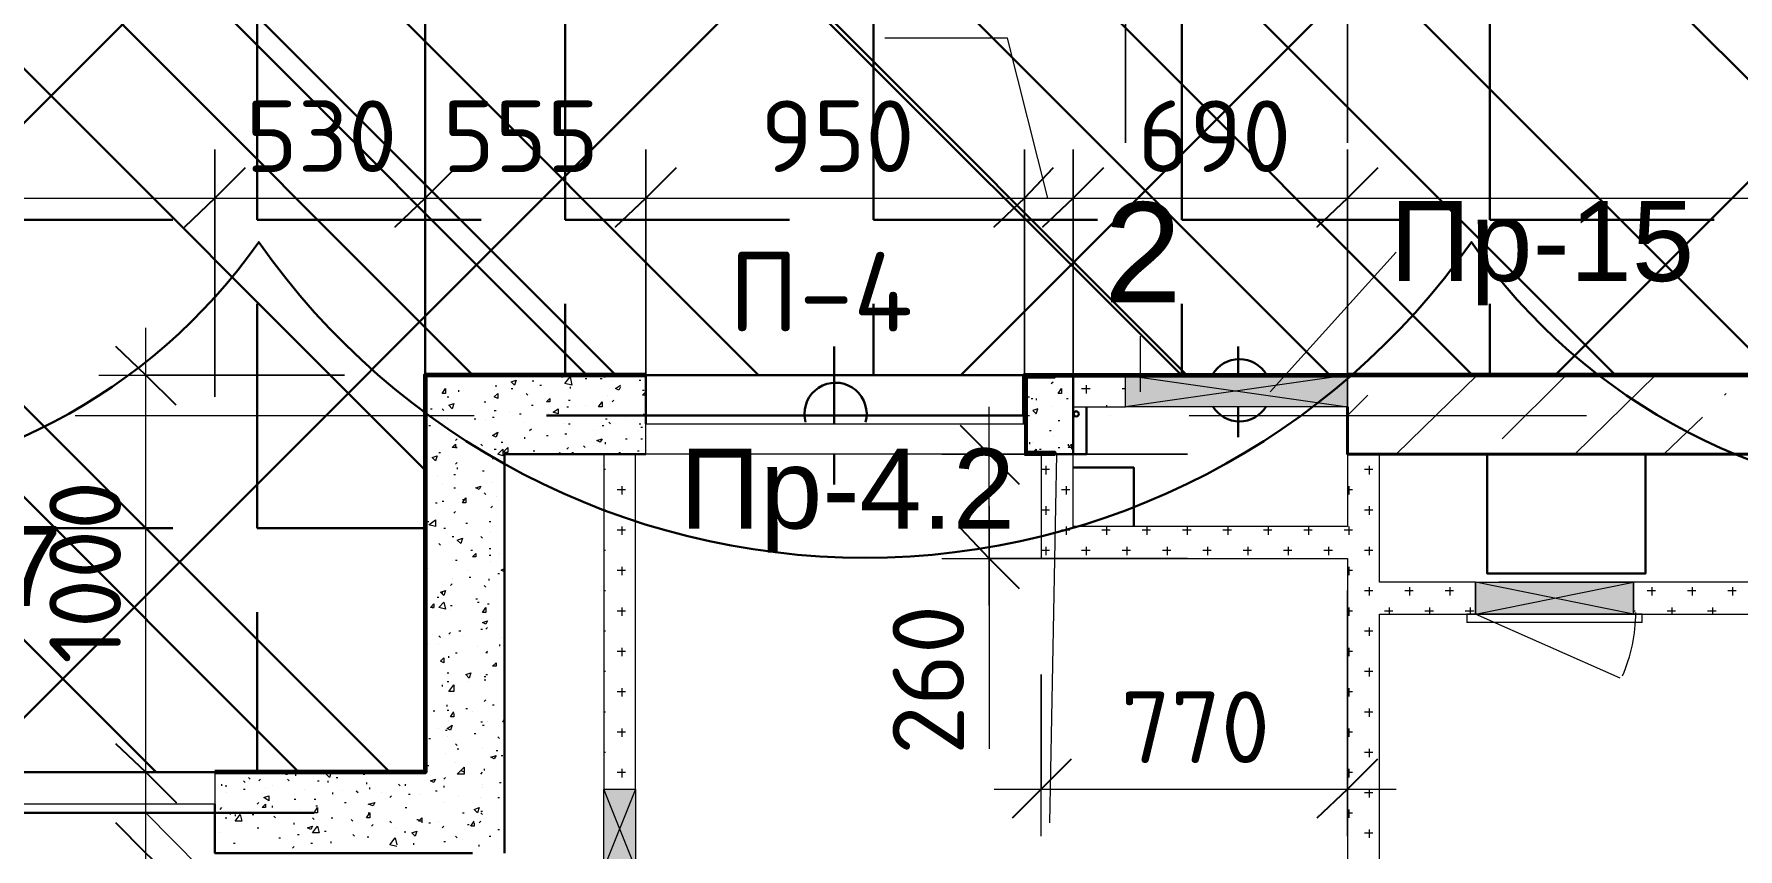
# Model space of a CAD drawing. Header units: millimetres. Extents: x -84737 to 172119, y -43083 to 59399.
# Drawn here: x 25801 to 30087, y 43388 to 45437 of the extents above; entities that cross this region are included whole.
import ezdxf

# ---------------------------------------------------------------- set-up
doc = ezdxf.new("R2010")
doc.units = ezdxf.units.MM
for name, color, linetype, lineweight in [('17) Краска СТ-3.1 стена', 6, 'Continuous', 60), ('19) Краска ПТ-5 потолок', 161, 'Continuous', 30), ('20) Шпакл. баз. фин Стена', 40, 'Continuous', 60), ('22) Шпакл. баз. фин. Потолок', 102, 'Continuous', 30), ('3) Плинутс ПЛ-1', 6, 'Continuous', 30), ('5) Затарка материала', 160, 'Continuous', 30), ('6) Уборка мусора', 20, 'Continuous', 30), ('9) Плитка КР-2 600х600', 110, 'Continuous', 30)]:
    doc.layers.add(name, color=color, linetype=linetype, lineweight=lineweight)
for name, color, linetype in [('PDF _Двери', 7, 'Continuous'), ('PDF _Марки', 7, 'Continuous'), ('PDF _Обобщенные модели', 7, 'Continuous'), ('PDF _Окна', 7, 'Continuous'), ('PDF _Оси', 7, 'Continuous'), ('PDF _Перекрытия', 7, 'Continuous'), ('PDF _Размеры-100', 7, 'Continuous'), ('PDF _Стены', 7, 'Continuous'), ('PDF _Текст', 7, 'Continuous'), ('PDF _Элементы узлов', 7, 'Continuous')]:
    doc.layers.add(name, color=color, linetype=linetype)
doc.styles.add('PDF GOSTCommon', font='arial.ttf')
doc.styles.add('PDF ISOCPEUR', font='isocpeur.ttf')

msp = doc.modelspace()

# ---------------------------------------------------------------- hatches: boundary and pattern name
at = {"layer": '19) Краска ПТ-5 потолок'}
h = msp.add_hatch(dxfattribs=at)
h.set_pattern_fill('ANSI34', color=256, scale=80, angle=90)
h.paths.add_polyline_path([(22027.2, 47077.3), (10407.1, 47077.3), (10407.1, 45159.6), (12786.1, 45159.6), (12786.1, 44579.7), (22027.2, 44579.7)])
h.paths.add_polyline_path([(26785.3, 47077.3), (24503.6, 47077.3), (22027.2, 47077.3), (22027.2, 43580.7), (26785.3, 43580.7)])
h.paths.add_polyline_path([(34714, 47077.3), (26785.3, 47077.3), (26785.3, 44579.7), (34714, 44579.7)])
h.paths.add_polyline_path([(30256.5, 49778.1), (24503.6, 49778.1), (24503.6, 47077.3), (30256.5, 47077.3)])
h.paths.add_polyline_path([(44556.2, 47077.3), (39984.4, 47077.3), (34904.5, 47077.3), (34904.5, 44579.7), (44556.2, 44579.7)])
h.paths.add_polyline_path([(44556.2, 49096.5), (41457.5, 49096.5), (41457.5, 49778.1), (39984.4, 49778.1), (39984.4, 47077.3), (44556.2, 47077.3)])
at = {"layer": '22) Шпакл. баз. фин. Потолок'}
h = msp.add_hatch(dxfattribs=at)
h.set_pattern_fill('ANSI37', color=256, scale=333)
h.paths.add_polyline_path([(22027.2, 47077.3), (10407.1, 47077.3), (10407.1, 45159.6), (12786.1, 45159.6), (12786.1, 44579.7), (22027.2, 44579.7)])
h.paths.add_polyline_path([(26785.3, 47077.3), (24503.6, 47077.3), (22027.2, 47077.3), (22027.2, 43580.7), (26785.3, 43580.7)])
h.paths.add_polyline_path([(34714, 47077.3), (26785.3, 47077.3), (26785.3, 44579.7), (34714, 44579.7)])
h.paths.add_polyline_path([(30256.5, 49778.1), (24503.6, 49778.1), (24503.6, 47077.3), (30256.5, 47077.3)])
h.paths.add_polyline_path([(44556.2, 47077.3), (39984.4, 47077.3), (34904.5, 47077.3), (34904.5, 44579.7), (44556.2, 44579.7)])
h.paths.add_polyline_path([(44556.2, 49096.5), (41457.5, 49096.5), (41457.5, 49778.1), (39984.4, 49778.1), (39984.4, 47077.3), (44556.2, 47077.3)])
at = {"layer": '9) Плитка КР-2 600х600'}
h = msp.add_hatch(dxfattribs=at)
h.set_pattern_fill('ANGLE', color=256, scale=111)
h.set_pattern_definition([(0, (0, 0), (0, 775.335), [563.88, -211.455]), (90, (0, 0), (-775.335, 5e-14), [563.88, -211.455])])
h.paths.add_polyline_path([(22027.2, 47077.3), (10407.1, 47077.3), (10407.1, 45159.6), (12786.1, 45159.6), (12786.1, 44579.7), (22027.2, 44579.7)])
h.paths.add_polyline_path([(26785.3, 47077.3), (24503.6, 47077.3), (22027.2, 47077.3), (22027.2, 43580.7), (26785.3, 43580.7)])
h.paths.add_polyline_path([(34714, 47077.3), (26785.3, 47077.3), (26785.3, 44579.7), (34714, 44579.7)])
h.paths.add_polyline_path([(30256.5, 49778.1), (24503.6, 49778.1), (24503.6, 47077.3), (30256.5, 47077.3)])
h.paths.add_polyline_path([(44556.2, 47077.3), (39984.4, 47077.3), (34904.5, 47077.3), (34904.5, 44579.7), (44556.2, 44579.7)])
h.paths.add_polyline_path([(44556.2, 49096.5), (41457.5, 49096.5), (41457.5, 49778.1), (39984.4, 49778.1), (39984.4, 47077.3), (44556.2, 47077.3)])

# ---------------------------------------------------------------- linework, layer by layer
at = {"layer": '17) Краска СТ-3.1 стена'}
for points in [[(34705.6, 44778.7), (34709.8, 44579.7), (29105.1, 44579.7)], [(27339.8, 44579.7), (26785.3, 44579.7), (26785.3, 43580.7), (26256.1, 43580.7)], [(28292.3, 44478.1), (28292.3, 44579.7), (29105.1, 44579.7)]]:
    msp.add_lwpolyline(points, dxfattribs=at)
at = {"layer": '20) Шпакл. баз. фин Стена'}
for points in [[(34705.6, 44778.7), (34709.8, 44579.7), (29105.1, 44579.7)], [(27339.8, 44579.7), (26785.3, 44579.7), (26785.3, 43580.7), (26256.1, 43580.7)], [(28292.3, 44478.1), (28292.3, 44579.7), (29105.1, 44579.7)]]:
    msp.add_lwpolyline(points, dxfattribs=at)
at = {"layer": '3) Плинутс ПЛ-1'}
for points in [[(34705.6, 44778.7), (34709.8, 44579.7), (29105.1, 44579.7)], [(27339.8, 44579.7), (26785.3, 44579.7), (26785.3, 43580.7), (26256.1, 43580.7)], [(28292.3, 44478.1), (28292.3, 44579.7), (29105.1, 44579.7)]]:
    msp.add_lwpolyline(points, dxfattribs=at)
at = {"layer": '5) Затарка материала'}
msp.add_lwpolyline([(14005.6, 44914.1, -0.520567), (15891.5, 45947, -0.520567), (18277.8, 45947, -0.520567), (21632.8, 45947, -0.520567), (23780.9, 45947, -0.520567), (25898.1, 45947, -0.520567), (28535.8, 45947, -0.520567), (30735.2, 45947, -0.520567), (33386.2, 45947, -0.520567), (35941.4, 45947, -0.520567), (38114.4, 45947, -0.520567), (40309.8, 45947, -0.520567), (41526.6, 44914.1, -0.520567), (38424.9, 44914.1, -0.520567), (34946.2, 44914.1, -0.520567), (31919.6, 44914.1, -0.520567), (29416.6, 44914.1, -0.520567), (26366.2, 44914.1, -0.520567), (24002.3, 44914.1, -0.520567), (20522.4, 44914.1, -0.520567), (17139.8, 44914.1, -0.520567)], format="xyb", close=True, dxfattribs=at)
at = {"layer": '6) Уборка мусора'}
msp.add_lwpolyline([(14005.6, 44914.1, -0.520567), (15891.5, 45947, -0.520567), (18277.8, 45947, -0.520567), (21632.8, 45947, -0.520567), (23780.9, 45947, -0.520567), (25898.1, 45947, -0.520567), (28535.8, 45947, -0.520567), (30735.2, 45947, -0.520567), (33386.2, 45947, -0.520567), (35941.4, 45947, -0.520567), (38114.4, 45947, -0.520567), (40309.8, 45947, -0.520567), (41526.6, 44914.1, -0.520567), (38424.9, 44914.1, -0.520567), (34946.2, 44914.1, -0.520567), (31919.6, 44914.1, -0.520567), (29416.6, 44914.1, -0.520567), (26366.2, 44914.1, -0.520567), (24002.3, 44914.1, -0.520567), (20522.4, 44914.1, -0.520567), (17139.8, 44914.1, -0.520567)], format="xyb", close=True, dxfattribs=at)
at = {"layer": '9) Плитка КР-2 600х600'}
for points in [[(22027.2, 47077.3), (26785.3, 47077.3), (26785.3, 43580.7), (22027.2, 43580.7)], [(26785.3, 47077.3), (34714, 47077.3), (34714, 44579.7), (26785.3, 44579.7)]]:
    msp.add_lwpolyline(points, close=True, dxfattribs=at)
at = {"layer": 'PDF _Двери', "lineweight": 18}
for points in [[(27339.8, 44456.9), (28292.3, 44456.9), (28292.3, 44380.7), (27339.8, 44380.7)], [(26256.1, 43500.2), (24804.1, 43500.2), (24804.1, 43580.7), (26256.1, 43580.7)]]:
    msp.add_lwpolyline(points, close=True, dxfattribs=at)
at = {"layer": 'PDF _Марки', "lineweight": 9}
for points in [[(28910.3, 44537.4), (29227.8, 44888.7)], [(28584.4, 44537.4), (28584.4, 44677.1)], [(28372.7, 44380.7), (28355.8, 43453.7)]]:
    msp.add_lwpolyline(points, dxfattribs=at)
at = {"layer": 'PDF _Обобщенные модели', "lineweight": 30}
for points in [[(27813.9, 44456.9), (27813.9, 44651.7)], [(28829.9, 44579.7), (28829.9, 44651.7)], [(28415.1, 44380.7), (28448.9, 44380.7), (28448.9, 44499.3)], [(28829.9, 44423.1), (28829.9, 44499.3)], [(28292.3, 44478.1), (27090.1, 44478.1)], [(27813.9, 44304.5), (27813.9, 44380.7)], [(26505.9, 43479.1), (24554.4, 43479.1)]]:
    msp.add_lwpolyline(points, dxfattribs=at)
at = {"layer": 'PDF _Обобщенные модели', "lineweight": 50}
msp.add_lwpolyline([(28292.3, 44380.7), (28368.5, 44380.7), (28368.5, 44385), (28296.5, 44385), (28296.5, 44575.5), (28368.5, 44575.5), (28368.5, 44579.7), (28292.3, 44579.7), (28292.3, 44456.9)], dxfattribs=at)
at = {"layer": 'PDF _Обобщенные модели', "lineweight": 30}
msp.add_lwpolyline([(27892.6, 44460.9, 1.146938), (27738.9, 44482, 0.06844), (27741.8, 44460.9)], format="xyb", dxfattribs=at)
msp.add_lwpolyline([(28428.9, 44482, 1.000002), (28416.2, 44482, 1.000002)], format="xyb", close=True, dxfattribs=at)
for start, end in [(30.1245, 149.8755), (211.0803, 328.9197)]:
    msp.add_arc((28833.2, 44541.3), 78.3, start, end, dxfattribs=at)
at = {"layer": 'PDF _Окна', "color": 8, "true_color": 0x808080, "transparency": 33554559}
for points in [[(28546.3, 44499.3), (29105.1, 44499.3), (28546.3, 44579.7)], [(29105.1, 44499.3), (28546.3, 44579.7), (29105.1, 44579.7)], [(29426.8, 43978.6), (29824.7, 43978.6), (29426.8, 44059)], [(29824.7, 43978.6), (29426.8, 44059), (29824.7, 44059)], [(27234, 43538.3), (27234, 43339.4), (27314.4, 43538.3)], [(27234, 43339.4), (27314.4, 43538.3), (27314.4, 43339.4)]]:
    msp.add_solid(points, dxfattribs=at)
at = {"layer": 'PDF _Оси', "lineweight": 9}
for points in [[(25904.8, 44478.1), (26908, 44478.1)], [(27107, 44478.1), (27107, 44478.1)], [(27306, 44478.1), (28305, 44478.1)], [(28508.2, 44478.1), (28508.2, 44478.1)], [(28707.1, 44478.1), (29706.2, 44478.1)], [(29905.1, 44478.1), (29905.1, 44478.1)]]:
    msp.add_lwpolyline(points, dxfattribs=at)
at = {"layer": 'PDF _Перекрытия', "lineweight": 30}
for points in [[(29854.3, 44380.7), (29854.3, 44080.2), (29456.4, 44080.2), (29456.4, 44380.7)], [(28415.1, 44346.9), (28567.5, 44346.9), (28567.5, 44198.7)]]:
    msp.add_lwpolyline(points, dxfattribs=at)
at = {"layer": 'PDF _Размеры-100', "lineweight": 9}
for points in [[(28546.3, 45781.9), (28546.3, 45163.9), (28546.3, 45663.4)], [(29105.1, 45781.9), (29105.1, 45163.9), (29105.1, 45663.4)], [(28351.6, 45024.2), (28250, 45426.3), (27940.9, 45426.3)], [(19584.6, 45024.2), (20397.4, 45024.2), (20520.2, 45024.2), (21468.4, 45024.2), (22027.2, 45024.2), (22556.3, 45024.2), (24004.1, 45024.2), (24304.6, 45024.2), (24503.6, 45024.2), (24804.1, 45024.2), (26256.1, 45024.2), (26785.3, 45024.2), (27339.8, 45024.2), (28292.3, 45024.2), (28415.1, 45024.2), (29105.1, 45024.2), (29105.1, 44524.7), (29105.1, 45146.9), (29105.1, 44524.7), (29105.1, 45024.2), (34824.1, 45024.2)], [(26082.6, 33958.6), (26082.6, 37980.2), (26082.6, 39427.9), (26082.6, 43377.5), (26082.6, 43580.7), (26188.4, 43580.7), (25964, 43580.7), (26188.4, 43580.7), (26082.6, 43580.7), (26082.6, 44698.2)], [(25964, 44579.7), (26582.1, 44579.7), (26082.6, 44579.7)], [(28203.4, 43999.8), (28203.4, 44499.3)], [(28084.9, 44380.7), (28702.9, 44380.7), (28203.4, 44380.7)], [(28203.4, 44249.5), (28203.4, 43978.6), (28203.4, 43639.9)], [(28084.9, 44118.3), (28702.9, 44118.3), (28203.4, 44118.3)], [(29105.1, 43419.8), (29105.1, 44037.9), (29105.1, 43538.3)], [(28334.6, 43419.8), (28334.6, 43826.2), (28334.6, 43538.3)], [(28216.1, 43538.3), (29227.8, 43538.3)], [(26082.6, 43479.1), (26425.5, 43131.9), (26425.5, 42793.3)]]:
    msp.add_lwpolyline(points, dxfattribs=at)
for points in [[(26256.1, 45024.2), (26256.1, 44524.7), (26256.1, 45146.9), (26256.1, 44524.7)], [(26785.3, 45024.2), (26785.3, 44524.7), (26785.3, 45146.9), (26785.3, 44524.7)], [(27339.8, 45024.2), (27339.8, 44524.7), (27339.8, 45146.9), (27339.8, 44524.7)], [(28292.3, 45024.2), (28292.3, 44524.7), (28292.3, 45146.9), (28292.3, 44524.7)], [(28415.1, 45024.2), (28415.1, 44524.7), (28415.1, 45146.9), (28415.1, 44524.7)]]:
    msp.add_lwpolyline(points, close=True, dxfattribs=at)
at = {"layer": 'PDF _Размеры-100', "lineweight": 25}
for points in [[(26332.3, 45100.4), (26256.1, 45024.2), (26179.9, 44952.2), (26256.1, 45024.2)], [(26861.5, 45100.4), (26785.3, 45024.2), (26709.1, 44952.2), (26785.3, 45024.2)], [(27416, 45100.4), (27339.8, 45024.2), (27263.6, 44952.2), (27339.8, 45024.2)], [(28364.3, 45100.4), (28292.3, 45024.2), (28216.1, 44952.2), (28292.3, 45024.2)], [(28491.3, 45100.4), (28415.1, 45024.2), (28338.9, 44952.2), (28415.1, 45024.2)], [(29181.3, 45100.4), (29105.1, 45024.2), (29028.9, 44952.2), (29105.1, 45024.2)], [(26006.4, 43652.6), (26082.6, 43580.7), (26158.8, 43504.5), (26082.6, 43580.7)], [(26006.4, 43453.7), (26082.6, 43377.5), (26158.8, 43305.5), (26082.6, 43377.5)]]:
    msp.add_lwpolyline(points, close=True, dxfattribs=at)
for points in [[(26158.8, 44503.5), (26082.6, 44579.7), (26006.4, 44651.7)], [(28279.6, 44304.5), (28203.4, 44380.7), (28131.4, 44452.7)], [(28279.6, 44042.1), (28203.4, 44118.3), (28131.4, 44194.5)], [(28262.7, 43466.4), (28334.6, 43538.3), (28410.8, 43614.5)], [(29028.9, 43466.4), (29105.1, 43538.3), (29181.3, 43614.5)]]:
    msp.add_lwpolyline(points, dxfattribs=at)
at = {"layer": 'PDF _Стены', "lineweight": 30}
for points in [[(27339.8, 44456.9), (27339.8, 44579.7), (26785.3, 44579.7), (26785.3, 43580.7), (26256.1, 43580.7)], [(28292.3, 44380.7), (28415.1, 44380.7), (28415.1, 44579.7), (28292.3, 44579.7), (28292.3, 44456.9)], [(26984.2, 43377.5), (26984.2, 44380.7), (27339.8, 44380.7)], [(26256.1, 43500.2), (26256.1, 43377.5), (26903.8, 43377.5)]]:
    msp.add_lwpolyline(points, dxfattribs=at)
at = {"layer": 'PDF _Стены', "lineweight": 9}
for points in [[(26865.7, 44575.5), (26865.7, 44575.5)], [(27035, 44579.7), (27035, 44579.7)], [(27128.2, 44575.5), (27132.4, 44575.5)], [(27149.3, 44575.5), (27153.6, 44579.7)], [(27234, 44575.5), (27238.2, 44575.5)], [(29227.8, 44380.7), (29431, 44579.7)], [(29494.5, 44418.8), (29655.4, 44579.7)], [(29676.5, 44380.7), (29879.7, 44579.7)], [(26869.9, 44537.4), (26869.9, 44541.6)], [(26958.8, 44541.6), (26958.8, 44541.6)], [(26963.1, 44550.1), (26963.1, 44554.3)], [(27001.2, 44545.8), (27005.4, 44545.8)], [(27039.3, 44533.1), (27043.5, 44528.9)], [(27056.2, 44562.8), (27056.2, 44567)], [(27073.1, 44554.3), (27077.4, 44554.3)], [(27149.3, 44550.1), (27149.3, 44545.8)], [(27187.4, 44571.2), (27191.7, 44571.2)], [(27225.5, 44571.2), (27229.8, 44571.2)], [(27255.2, 44567), (27255.2, 44567)], [(27276.3, 44550.1), (27272.1, 44541.6), (27263.6, 44545.8), (27276.3, 44554.3)], [(27322.9, 44567), (27327.1, 44567)], [(27331.4, 44541.6), (27335.6, 44541.6)], [(27339.8, 44528.9), (27331.4, 44528.9), (27339.8, 44537.4)], [(28360, 44558.5), (28364.3, 44562.8)], [(28436.2, 44545.8), (28457.4, 44545.8)], [(28448.9, 44533.1), (28448.9, 44554.3)], [(28537.8, 44545.8), (28546.3, 44545.8)], [(30053.3, 44528.9), (30057.5, 44533.1)], [(26798, 44495), (26802.2, 44495)], [(26827.6, 44495), (26831.8, 44490.8)], [(26840.3, 44524.7), (26844.5, 44524.7)], [(26899.6, 44490.8), (26899.6, 44490.8)], [(26933.4, 44512), (26937.7, 44512)], [(26958.8, 44490.8), (26963.1, 44490.8)], [(27052, 44503.5), (27056.2, 44503.5)], [(27140.9, 44499.3), (27145.1, 44499.3)], [(27145.1, 44516.2), (27149.3, 44516.2)], [(27187.4, 44503.5), (27187.4, 44503.5)], [(27242.5, 44528.9), (27242.5, 44528.9)], [(27255.2, 44512), (27259.4, 44516.2)], [(28300.8, 44524.7), (28305, 44524.7)], [(28309.2, 44520.4), (28313.5, 44520.4)], [(28321.9, 44520.4), (28321.9, 44516.2)], [(28360, 44499.3), (28360, 44499.3)], [(28398.1, 44520.4), (28402.4, 44520.4)], [(28499.7, 44499.3), (28499.7, 44503.5)], [(29105.1, 44478.1), (29155.9, 44528.9)], [(26793.7, 44452.7), (26798, 44452.7)], [(26840.3, 44469.6), (26840.3, 44469.6)], [(26865.7, 44478.1), (26869.9, 44478.1)], [(26908, 44469.6), (26912.3, 44469.6)], [(26937.7, 44465.4), (26937.7, 44465.4)], [(26954.6, 44473.9), (26958.8, 44473.9)], [(26996.9, 44486.6), (26996.9, 44486.6)], [(27022.3, 44482.3), (27026.6, 44482.3)], [(27035, 44461.2), (27035, 44461.2)], [(27094.3, 44482.3), (27094.3, 44482.3)], [(27132.4, 44456.9), (27132.4, 44456.9)], [(27145.1, 44456.9), (27149.3, 44456.9)], [(27191.7, 44478.1), (27191.7, 44478.1)], [(27229.8, 44452.7), (27234, 44452.7)], [(27238.2, 44469.6), (27242.5, 44469.6)], [(27246.7, 44461.2), (27250.9, 44456.9)], [(27289, 44473.9), (27289, 44473.9)], [(27322.9, 44456.9), (27327.1, 44456.9)], [(27327.1, 44448.5), (27331.4, 44448.5)], [(27331.4, 44478.1), (27335.6, 44482.3)], [(28377, 44465.4), (28381.2, 44465.4)], [(29900.9, 44380.7), (29998.3, 44473.9)], [(26785.3, 44406.1), (26785.3, 44410.4), (26785.3, 44414.6)], [(26861.5, 44414.6), (26865.7, 44418.8)], [(26925, 44406.1), (26929.2, 44401.9)], [(26958.8, 44431.5), (26958.8, 44431.5)], [(26975.8, 44410.4), (26980, 44410.4)], [(27035, 44423.1), (27035, 44418.8)], [(27047.7, 44440), (27052, 44444.2)], [(27090.1, 44427.3), (27094.3, 44427.3)], [(27136.6, 44431.5), (27140.9, 44431.5)], [(27140.9, 44440), (27140.9, 44440)], [(27208.6, 44440), (27208.6, 44440)], [(27238.2, 44406.1), (27238.2, 44410.4)], [(27289, 44418.8), (27293.3, 44418.8)], [(27327.1, 44418.8), (27331.4, 44418.8)], [(28305, 44410.4), (28305, 44406.1)], [(28313.5, 44410.4), (28313.5, 44410.4)], [(28355.8, 44440), (28360, 44440)], [(28364.3, 44427.3), (28364.3, 44427.3)], [(28410.8, 44397.7), (28402.4, 44397.7), (28410.8, 44406.1), (28410.8, 44393.4)], [(28402.4, 44406.1), (28402.4, 44401.9)], [(26819.1, 44385), (26823.4, 44385)], [(26908, 44401.9), (26912.3, 44401.9)], [(26954.6, 44368), (26958.8, 44372.3)], [(26958.8, 44393.4), (26963.1, 44393.4)], [(26971.5, 44363.8), (26971.5, 44363.8)], [(26984.2, 44385), (26984.2, 44385)], [(27047.7, 44380.7), (27052, 44380.7)], [(27056.2, 44389.2), (27060.4, 44389.2)], [(27077.4, 44380.7), (27081.6, 44380.7)], [(27119.7, 44380.7), (27123.9, 44385), (27123.9, 44380.7)], [(27140.9, 44393.4), (27145.1, 44397.7)], [(27153.6, 44385), (27157.8, 44385)], [(27183.2, 44401.9), (27187.4, 44397.7)], [(27250.9, 44380.7), (27255.2, 44380.7)], [(27272.1, 44385), (27276.3, 44385)], [(27318.7, 44389.2), (27322.9, 44389.2)], [(28309.2, 44380.7), (28321.9, 44393.4), (28321.9, 44380.7)], [(28330.4, 44393.4), (28334.6, 44393.4)], [(28355.8, 44380.7), (28355.8, 44380.7)], [(28377, 44397.7), (28381.2, 44397.7)], [(26814.9, 44325.7), (26814.9, 44325.7)], [(26857.2, 44329.9), (26861.5, 44329.9)], [(26861.5, 44355.3), (26865.7, 44359.6)], [(26865.7, 44346.9), (26865.7, 44342.6)], [(26929.2, 44338.4), (26933.4, 44338.4)], [(27234, 44342.6), (27238.2, 44342.6)], [(28334.6, 44342.6), (28355.8, 44342.6)], [(28347.3, 44329.9), (28347.3, 44351.1)], [(29147.4, 44342.6), (29168.6, 44342.6)], [(29160.1, 44329.9), (29160.1, 44351.1)], [(26827.6, 44304.5), (26827.6, 44304.5)], [(26857.2, 44296.1), (26861.5, 44296.1)], [(26865.7, 44279.1), (26865.7, 44279.1)], [(26925, 44300.3), (26925, 44300.3)], [(26933.4, 44283.4), (26937.7, 44279.1)], [(26954.6, 44308.8), (26954.6, 44308.8)], [(27267.9, 44291.8), (27289, 44291.8)], [(27280.6, 44279.1), (27280.6, 44300.3)], [(28385.4, 44291.8), (28406.6, 44291.8)], [(28398.1, 44279.1), (28398.1, 44300.3)], [(29105.1, 44291.8), (29117.8, 44291.8)], [(29109.3, 44279.1), (29109.3, 44300.3)], [(26810.7, 44258), (26814.9, 44258)], [(26827.6, 44262.2), (26831.8, 44262.2)], [(26857.2, 44232.6), (26861.5, 44236.8)], [(26878.4, 44266.4), (26882.6, 44266.4)], [(26950.4, 44245.3), (26954.6, 44249.5)], [(26963.1, 44274.9), (26963.1, 44274.9)], [(27234, 44241), (27238.2, 44241)], [(28334.6, 44241), (28355.8, 44241)], [(28347.3, 44228.3), (28347.3, 44249.5)], [(29147.4, 44241), (29168.6, 44241)], [(29160.1, 44228.3), (29160.1, 44249.5)], [(26789.5, 44211.4), (26793.7, 44211.4)], [(26831.8, 44194.5), (26836.1, 44194.5)], [(26886.9, 44207.2), (26891.1, 44207.2)], [(26946.1, 44211.4), (26950.4, 44211.4)], [(26984.2, 44202.9), (26984.2, 44202.9)], [(27267.9, 44190.2), (27289, 44190.2)], [(27280.6, 44177.5), (27280.6, 44198.7)], [(28385.4, 44190.2), (28406.6, 44190.2)], [(28398.1, 44177.5), (28398.1, 44198.7)], [(28487, 44190.2), (28508.2, 44190.2)], [(28499.7, 44177.5), (28499.7, 44198.7)], [(28588.6, 44190.2), (28609.8, 44190.2)], [(28601.3, 44177.5), (28601.3, 44198.7)], [(28690.2, 44190.2), (28711.4, 44190.2)], [(28702.9, 44177.5), (28702.9, 44198.7)], [(28791.8, 44190.2), (28813, 44190.2)], [(28804.5, 44177.5), (28804.5, 44198.7)], [(28893.4, 44190.2), (28914.6, 44190.2)], [(28906.1, 44177.5), (28906.1, 44198.7)], [(28995, 44190.2), (29016.2, 44190.2)], [(29007.7, 44177.5), (29007.7, 44198.7)], [(29096.6, 44190.2), (29105.1, 44190.2), (29117.8, 44190.2)], [(29109.3, 44177.5), (29109.3, 44198.7)], [(26819.1, 44156.4), (26823.4, 44152.1)], [(26853, 44173.3), (26857.2, 44173.3)], [(26925, 44173.3), (26929.2, 44169.1)], [(26950.4, 44186), (26950.4, 44186)], [(28347.3, 44126.7), (28347.3, 44147.9)], [(28448.9, 44126.7), (28448.9, 44147.9)], [(28550.5, 44126.7), (28550.5, 44147.9)], [(28652.1, 44126.7), (28652.1, 44147.9)], [(28753.7, 44126.7), (28753.7, 44147.9)], [(28855.3, 44126.7), (28855.3, 44147.9)], [(28956.9, 44126.7), (28956.9, 44147.9)], [(29058.5, 44126.7), (29058.5, 44147.9)], [(29160.1, 44126.7), (29160.1, 44147.9)], [(26785.3, 44122.5), (26785.3, 44122.5)], [(26853, 44114), (26853, 44114)], [(26853, 44114), (26853, 44114)], [(26861.5, 44114), (26865.7, 44114)], [(26899.6, 44139.4), (26903.8, 44139.4)], [(26946.1, 44143.7), (26950.4, 44143.7)], [(26946.1, 44126.7), (26950.4, 44126.7)], [(26950.4, 44109.8), (26950.4, 44109.8)], [(26971.5, 44131), (26971.5, 44131)], [(27234, 44139.4), (27238.2, 44139.4)], [(28334.6, 44139.4), (28355.8, 44139.4)], [(28436.2, 44139.4), (28457.4, 44139.4)], [(28537.8, 44139.4), (28559, 44139.4)], [(28639.4, 44139.4), (28660.6, 44139.4)], [(28741, 44139.4), (28762.2, 44139.4)], [(28842.6, 44139.4), (28863.8, 44139.4)], [(28944.2, 44139.4), (28965.4, 44139.4)], [(29045.8, 44139.4), (29067, 44139.4)], [(29147.4, 44139.4), (29168.6, 44139.4)], [(26793.7, 44092.9), (26793.7, 44092.9)], [(26853, 44067.5), (26853, 44067.5)], [(26891.1, 44088.7), (26891.1, 44088.7)], [(26895.3, 44071.7), (26899.6, 44071.7)], [(26946.1, 44063.3), (26946.1, 44067.5)], [(26967.3, 44080.2), (26971.5, 44080.2)], [(26984.2, 44088.7), (26984.2, 44084.4), (26975.8, 44088.7), (26984.2, 44092.9)], [(27267.9, 44088.7), (27289, 44088.7)], [(27280.6, 44076), (27280.6, 44097.1)], [(29105.1, 44088.7), (29117.8, 44088.7)], [(29109.3, 44076), (29109.3, 44097.1)], [(26814.9, 44020.9), (26819.1, 44020.9)], [(26827.6, 44033.6), (26827.6, 44029.4)], [(26848.8, 44050.6), (26853, 44054.8)], [(26933.4, 44050.6), (26937.7, 44046.3)], [(27234, 44037.9), (27238.2, 44037.9)], [(29147.4, 44037.9), (29168.6, 44037.9)], [(29160.1, 44025.2), (29160.1, 44046.3)], [(29249, 44037.9), (29270.2, 44037.9)], [(29261.7, 44025.2), (29261.7, 44046.3)], [(29350.6, 44037.9), (29371.8, 44037.9)], [(29363.3, 44025.2), (29363.3, 44046.3)], [(29858.6, 44037.9), (29879.7, 44037.9)], [(29871.3, 44025.2), (29871.3, 44046.3)], [(29960.2, 44037.9), (29981.3, 44037.9)], [(29972.9, 44025.2), (29972.9, 44046.3)], [(30061.8, 44037.9), (30082.9, 44037.9)], [(30074.5, 44025.2), (30074.5, 44046.3)], [(26802.2, 43995.5), (26806.4, 43995.5)], [(26848.8, 43999.8), (26853, 43999.8)], [(26848.8, 43991.3), (26848.8, 43991.3)], [(26912.3, 44016.7), (26916.5, 44016.7)], [(26916.5, 44008.2), (26920.7, 44008.2)], [(26941.9, 44004), (26946.1, 44004)], [(27267.9, 43987.1), (27289, 43987.1)], [(27280.6, 43974.4), (27280.6, 43995.5)], [(29105.1, 43987.1), (29117.8, 43987.1)], [(29109.3, 43974.4), (29109.3, 43995.5)], [(29198.2, 43987.1), (29219.4, 43987.1)], [(29210.9, 43978.6), (29210.9, 43995.5)], [(29299.8, 43987.1), (29321, 43987.1)], [(29312.5, 43978.6), (29312.5, 43995.5)], [(29401.4, 43987.1), (29422.6, 43987.1)], [(29414.1, 43978.6), (29414.1, 43995.5)], [(29824.7, 43987.1), (29828.9, 43987.1)], [(29909.4, 43987.1), (29930.5, 43987.1)], [(29922.1, 43978.6), (29922.1, 43995.5)], [(30011, 43987.1), (30032.1, 43987.1)], [(30023.7, 43978.6), (30023.7, 43995.5)], [(26869.9, 43936.3), (26874.2, 43936.3)], [(26925, 43940.5), (26929.2, 43940.5)], [(26937.7, 43940.5), (26941.9, 43944.7)], [(26984.2, 43953.2), (26984.2, 43953.2)], [(27234, 43936.3), (27238.2, 43936.3)], [(29147.4, 43936.3), (29168.6, 43936.3)], [(29160.1, 43923.6), (29160.1, 43944.7)], [(26785.3, 43902.4), (26789.5, 43902.4), (26785.3, 43893.9)], [(26785.3, 43893.9), (26785.3, 43893.9)], [(26802.2, 43927.8), (26802.2, 43927.8)], [(26819.1, 43923.6), (26823.4, 43919.3)], [(26819.1, 43902.4), (26819.1, 43902.4)], [(26844.5, 43927.8), (26848.8, 43932)], [(26878.4, 43923.6), (26878.4, 43923.6)], [(26916.5, 43898.2), (26916.5, 43898.2)], [(26971.5, 43902.4), (26971.5, 43898.2)], [(26975.8, 43919.3), (26975.8, 43919.3)], [(27280.6, 43872.8), (27280.6, 43893.9)], [(29109.3, 43872.8), (29109.3, 43893.9)], [(26823.4, 43864.3), (26823.4, 43864.3)], [(26844.5, 43868.5), (26844.5, 43872.8)], [(26861.5, 43881.2), (26865.7, 43881.2)], [(26941.9, 43881.2), (26937.7, 43881.2), (26941.9, 43885.5)], [(26984.2, 43885.5), (26984.2, 43885.5)], [(27267.9, 43885.5), (27289, 43885.5)], [(29105.1, 43885.5), (29117.8, 43885.5)], [(26840.3, 43830.4), (26844.5, 43830.4)], [(26840.3, 43809.3), (26844.5, 43809.3)], [(26891.1, 43809.3), (26891.1, 43809.3)], [(26933.4, 43822), (26937.7, 43822)], [(26933.4, 43817.7), (26933.4, 43817.7)], [(26933.4, 43813.5), (26937.7, 43813.5)], [(26937.7, 43826.2), (26941.9, 43826.2)], [(27234, 43834.7), (27238.2, 43834.7)], [(29147.4, 43834.7), (29168.6, 43834.7)], [(29160.1, 43822), (29160.1, 43843.1)], [(26827.6, 43800.8), (26827.6, 43796.6)], [(26933.4, 43758.5), (26937.7, 43762.7)], [(27267.9, 43783.9), (27289, 43783.9)], [(27280.6, 43771.2), (27280.6, 43792.3)], [(29105.1, 43783.9), (29117.8, 43783.9)], [(29109.3, 43771.2), (29109.3, 43792.3)], [(26806.4, 43737.3), (26806.4, 43733.1)], [(26840.3, 43745.8), (26840.3, 43750)], [(26840.3, 43737.3), (26844.5, 43737.3)], [(26857.2, 43728.8), (26857.2, 43720.4), (26848.8, 43720.4), (26857.2, 43733.1)], [(26886.9, 43741.5), (26891.1, 43741.5)], [(26903.8, 43733.1), (26903.8, 43733.1)], [(26954.6, 43750), (26958.8, 43750)], [(27234, 43733.1), (27238.2, 43733.1)], [(29147.4, 43733.1), (29168.6, 43733.1)], [(29160.1, 43720.4), (29160.1, 43741.5)], [(26819.1, 43690.7), (26819.1, 43690.7)], [(26836.1, 43686.5), (26840.3, 43686.5)], [(26844.5, 43711.9), (26844.5, 43711.9)], [(26908, 43678), (26912.3, 43678)], [(26925, 43707.7), (26929.2, 43707.7)], [(26929.2, 43699.2), (26933.4, 43699.2)], [(26941.9, 43707.7), (26941.9, 43707.7)], [(26984.2, 43707.7), (26980, 43707.7), (26984.2, 43716.1)], [(27267.9, 43682.3), (27289, 43682.3)], [(27280.6, 43669.6), (27280.6, 43690.7)], [(29105.1, 43682.3), (29117.8, 43682.3)], [(29109.3, 43669.6), (29109.3, 43690.7)], [(26793.7, 43665.3), (26798, 43665.3)], [(26840.3, 43669.6), (26840.3, 43669.6)], [(26861.5, 43652.6), (26865.7, 43648.4)], [(26865.7, 43639.9), (26869.9, 43639.9)], [(26929.2, 43639.9), (26929.2, 43639.9)], [(26963.1, 43635.7), (26967.3, 43635.7)], [(26967.3, 43669.6), (26971.5, 43665.3)], [(29160.1, 43618.8), (29160.1, 43639.9)], [(26789.5, 43597.6), (26793.7, 43597.6)], [(26836.1, 43627.2), (26836.1, 43627.2)], [(26861.5, 43606.1), (26861.5, 43606.1)], [(26975.8, 43623), (26980, 43623)], [(27234, 43631.5), (27238.2, 43631.5)], [(29147.4, 43631.5), (29168.6, 43631.5)], [(26273.1, 43546.8), (26273.1, 43551)], [(26281.5, 43546.8), (26285.8, 43546.8)], [(26328.1, 43559.5), (26332.3, 43555.3)], [(26340.8, 43568), (26345, 43563.7)], [(26366.2, 43559.5), (26370.4, 43563.7)], [(26400.1, 43546.8), (26400.1, 43546.8)], [(26433.9, 43576.4), (26438.2, 43576.4)], [(26438.2, 43563.7), (26442.4, 43559.5)], [(26459.3, 43572.2), (26459.3, 43576.4)], [(26514.4, 43559.5), (26518.6, 43559.5)], [(26548.2, 43580.7), (26544, 43568), (26535.5, 43576.4), (26544, 43580.7)], [(26539.8, 43559.5), (26539.8, 43555.3)], [(26560.9, 43568), (26565.2, 43568)], [(26628.7, 43576.4), (26632.9, 43576.4)], [(26637.1, 43555.3), (26637.1, 43551)], [(26717.5, 43551), (26721.8, 43546.8)], [(26734.5, 43551), (26734.5, 43546.8)], [(26738.7, 43551), (26738.7, 43551)], [(26827.6, 43568), (26827.6, 43568)], [(26831.8, 43563.7), (26836.1, 43568)], [(26831.8, 43546.8), (26831.8, 43542.6)], [(26925, 43576.4), (26929.2, 43580.7)], [(26929.2, 43551), (26929.2, 43551)], [(26933.4, 43589.1), (26933.4, 43584.9)], [(26971.5, 43555.3), (26975.8, 43555.3)], [(27267.9, 43580.7), (27289, 43580.7)], [(27280.6, 43568), (27280.6, 43589.1)], [(29105.1, 43580.7), (29117.8, 43580.7)], [(29109.3, 43568), (29109.3, 43589.1)], [(26285.8, 43529.9), (26285.8, 43529.9)], [(26328.1, 43538.3), (26332.3, 43538.3)], [(26362, 43500.2), (26366.2, 43504.5)], [(26383.1, 43542.6), (26383.1, 43542.6)], [(26455.1, 43512.9), (26459.3, 43512.9)], [(26480.5, 43538.3), (26480.5, 43538.3)], [(26505.9, 43512.9), (26510.1, 43512.9)], [(26552.5, 43525.6), (26552.5, 43529.9)], [(26577.9, 43534.1), (26577.9, 43534.1)], [(26582.1, 43504.5), (26586.3, 43504.5)], [(26611.7, 43534.1), (26616, 43529.9)], [(26645.6, 43538.3), (26645.6, 43542.6)], [(26675.2, 43529.9), (26675.2, 43529.9)], [(26696.4, 43517.2), (26700.6, 43521.4)], [(26742.9, 43525.6), (26747.2, 43525.6)], [(26772.6, 43525.6), (26772.6, 43525.6)], [(26810.7, 43534.1), (26814.9, 43534.1)], [(26831.8, 43504.5), (26831.8, 43504.5)], [(26869.9, 43521.4), (26869.9, 43521.4)], [(26925, 43517.2), (26925, 43517.2)], [(26929.2, 43542.6), (26929.2, 43542.6)], [(26967.3, 43517.2), (26971.5, 43517.2)], [(29147.4, 43529.9), (29168.6, 43529.9)], [(29160.1, 43517.2), (29160.1, 43538.3)], [(26268.8, 43487.5), (26273.1, 43491.8)], [(26281.5, 43466.4), (26285.8, 43466.4)], [(26294.2, 43479.1), (26294.2, 43474.8)], [(26306.9, 43474.8), (26306.9, 43470.6)], [(26349.3, 43474.8), (26353.5, 43474.8)], [(26400.1, 43496), (26400.1, 43491.8)], [(26404.3, 43470.6), (26408.5, 43466.4)], [(26467.8, 43487.5), (26467.8, 43487.5)], [(26501.7, 43466.4), (26505.9, 43462.1)], [(26510.1, 43496), (26514.4, 43496)], [(26548.2, 43466.4), (26552.5, 43466.4)], [(26599, 43462.1), (26603.3, 43457.9)], [(26641.4, 43479.1), (26645.6, 43479.1)], [(26734.5, 43491.8), (26738.7, 43491.8)], [(26764.1, 43462.1), (26768.3, 43462.1)], [(26776.8, 43457.9), (26768.3, 43457.9), (26776.8, 43466.4), (26776.8, 43453.7)], [(26878.4, 43479.1), (26882.6, 43479.1)], [(26925, 43483.3), (26929.2, 43483.3)], [(26925, 43479.1), (26929.2, 43474.8)], [(29105.1, 43479.1), (29117.8, 43479.1)], [(29109.3, 43466.4), (29109.3, 43487.5)], [(26268.8, 43428.3), (26268.8, 43428.3)], [(26362, 43441), (26366.2, 43441)], [(26455.1, 43449.4), (26455.1, 43453.7)], [(26463.6, 43424), (26467.8, 43424)], [(26531.3, 43432.5), (26535.5, 43432.5)], [(26603.3, 43424), (26607.5, 43419.8)], [(26641.4, 43415.6), (26641.4, 43419.8)], [(26649.8, 43445.2), (26654.1, 43449.4)], [(26696.4, 43457.9), (26700.6, 43453.7)], [(26696.4, 43453.7), (26696.4, 43453.7)], [(26713.3, 43441), (26713.3, 43441)], [(26734.5, 43428.3), (26734.5, 43432.5)], [(26793.7, 43453.7), (26798, 43453.7)], [(26819.1, 43457.9), (26819.1, 43457.9)], [(26827.6, 43441), (26831.8, 43445.2)], [(26861.5, 43419.8), (26865.7, 43415.6)], [(26891.1, 43449.4), (26895.3, 43449.4)], [(26908, 43453.7), (26908, 43445.2), (26899.6, 43445.2), (26908, 43457.9)], [(26920.7, 43453.7), (26925, 43457.9)], [(26946.1, 43419.8), (26950.4, 43419.8)], [(26967.3, 43436.7), (26971.5, 43436.7)], [(29147.4, 43428.3), (29168.6, 43428.3)], [(29160.1, 43415.6), (29160.1, 43436.7)], [(26302.7, 43402.9), (26306.9, 43402.9)], [(26417, 43415.6), (26421.2, 43415.6)], [(26450.9, 43390.2), (26455.1, 43394.4)], [(26497.4, 43402.9), (26501.7, 43402.9)], [(26548.2, 43402.9), (26548.2, 43407.1)], [(26713.3, 43394.4), (26696.4, 43398.6), (26709.1, 43415.6), (26713.3, 43398.6)], [(26717.5, 43390.2), (26717.5, 43390.2)], [(26755.6, 43402.9), (26755.6, 43398.6)], [(26831.8, 43407.1), (26836.1, 43407.1)], [(26878.4, 43411.3), (26878.4, 43411.3)], [(26920.7, 43394.4), (26920.7, 43398.6)]]:
    msp.add_lwpolyline(points, dxfattribs=at)
for points in [[(27153.6, 44554.3), (27136.6, 44558.5), (27149.3, 44575.5)], [(26836.1, 44545.8), (26836.1, 44533.1), (26827.6, 44533.1)], [(26967.3, 44533.1), (26967.3, 44520.4), (26958.8, 44524.7)], [(27013.9, 44567), (27009.6, 44554.3), (27001.2, 44562.8)], [(28385.4, 44545.8), (28385.4, 44533.1), (28377, 44533.1)], [(26857.2, 44507.7), (26853, 44495), (26844.5, 44503.5)], [(27098.5, 44520.4), (27098.5, 44512), (27090.1, 44512)], [(27119.7, 44495), (27119.7, 44482.3), (27107, 44486.6)], [(27229.8, 44512), (27229.8, 44499.3), (27221.3, 44499.3)], [(28326.2, 44495), (28313.5, 44490.8), (28321.9, 44482.3)], [(26861.5, 44406.1), (26861.5, 44397.7), (26853, 44397.7)], [(26967.3, 44435.8), (26963.1, 44423.1), (26954.6, 44427.3)], [(27229.8, 44418.8), (27225.5, 44410.4), (27217.1, 44414.6)], [(26814.9, 44376.5), (26810.7, 44363.8), (26802.2, 44372.3)], [(26865.7, 44397.7), (26861.5, 44397.7)], [(26980, 44376.5), (26967.3, 44380.7), (26980, 44393.4)], [(26992.7, 44397.7), (26992.7, 44385), (26984.2, 44385), (26984.2, 44389.2)], [(26925, 44300.3), (26920.7, 44291.8), (26912.3, 44296.1)], [(26886.9, 44270.7), (26886.9, 44258), (26878.4, 44258)], [(26810.7, 44198.7), (26793.7, 44202.9), (26810.7, 44215.6)], [(26878.4, 44169.1), (26874.2, 44156.4), (26865.7, 44164.8)], [(26912.3, 44131), (26912.3, 44122.5), (26903.8, 44122.5)], [(26836.1, 44037.9), (26831.8, 44025.2), (26823.4, 44033.6)], [(26806.4, 44004), (26806.4, 43995.5), (26798, 43995.5)], [(26836.1, 43991.3), (26819.1, 43995.5), (26831.8, 44008.2)], [(26937.7, 43995.5), (26937.7, 43982.8), (26929.2, 43982.8)], [(26941.9, 43961.7), (26937.7, 43953.2), (26929.2, 43957.4)], [(26831.8, 43868.5), (26831.8, 43855.8), (26823.4, 43860.1)], [(26963.1, 43855.8), (26963.1, 43847.4), (26954.6, 43847.4)], [(26899.6, 43830.4), (26895.3, 43817.7), (26886.9, 43826.2)], [(26857.2, 43783.9), (26844.5, 43783.9), (26857.2, 43800.8)], [(26853, 43699.2), (26848.8, 43686.5), (26840.3, 43690.7)], [(26882.6, 43576.4), (26865.7, 43576.4), (26882.6, 43593.4)], [(26882.6, 43593.4), (26882.6, 43580.7), (26874.2, 43584.9)], [(26963.1, 43623), (26958.8, 43614.5), (26950.4, 43618.8)], [(26810.7, 43563.7), (26806.4, 43555.3), (26798, 43559.5)], [(26391.6, 43521.4), (26391.6, 43508.7), (26378.9, 43517.2)], [(26658.3, 43504.5), (26654.1, 43496), (26641.4, 43500.2)], [(26323.9, 43457.9), (26306.9, 43457.9), (26319.6, 43474.8)], [(26383.1, 43500.2), (26383.1, 43491.8), (26374.7, 43491.8)], [(26514.4, 43491.8), (26514.4, 43479.1), (26505.9, 43479.1)], [(26645.6, 43479.1), (26645.6, 43466.4), (26637.1, 43466.4)], [(26920.7, 43491.8), (26916.5, 43479.1), (26908, 43487.5)], [(26501.7, 43445.2), (26497.4, 43436.7), (26489, 43441)], [(26518.6, 43428.3), (26501.7, 43428.3), (26514.4, 43445.2)], [(26764.1, 43432.5), (26759.9, 43419.8), (26751.4, 43428.3)]]:
    msp.add_lwpolyline(points, close=True, dxfattribs=at)
at = {"layer": 'PDF _Стены', "lineweight": 18}
for points in [[(28546.3, 44579.7), (28415.1, 44579.7)], [(28415.1, 44499.3), (28546.3, 44499.3)], [(27234, 44380.7), (27234, 43538.3)], [(27314.4, 43538.3), (27314.4, 44380.7)], [(28334.6, 44380.7), (28334.6, 44118.3), (28415.1, 44118.3), (29105.1, 44118.3), (29105.1, 40697.9), (28415.1, 40697.9)], [(29105.1, 44380.7), (29105.1, 44198.7), (28415.1, 44198.7), (28415.1, 44380.7)], [(29426.8, 44059), (29185.5, 44059), (29185.5, 44380.7)], [(32826, 44059), (29824.7, 44059)], [(29414.1, 41608), (29414.1, 42039.8), (29185.5, 42039.8), (29185.5, 43978.6), (29426.8, 43978.6)], [(29824.7, 43978.6), (32826, 43978.6)]]:
    msp.add_lwpolyline(points, dxfattribs=at)
at = {"layer": 'PDF _Стены', "lineweight": 40}
for points in [[(36504.7, 44380.7), (36504.7, 44579.7), (29105.1, 44579.7)], [(29105.1, 44499.3), (29105.1, 44380.7), (36424.2, 44380.7)]]:
    msp.add_lwpolyline(points, dxfattribs=at)
at = {"layer": 'PDF _Элементы узлов', "lineweight": 9}
for points in [[(29105.1, 44579.7), (29105.1, 44499.3), (28546.3, 44499.3), (28546.3, 44579.7), (29105.1, 44499.3), (29105.1, 44579.7), (28546.3, 44499.3), (28546.3, 44579.7)], [(27314.4, 43339.4), (27234, 43339.4), (27234, 43538.3), (27314.4, 43538.3), (27234, 43339.4), (27314.4, 43339.4), (27234, 43538.3), (27314.4, 43538.3)]]:
    msp.add_lwpolyline(points, close=True, dxfattribs=at)
at = {"layer": 'PDF _Элементы узлов', "lineweight": 18}
for points in [[(29824.7, 43978.6), (29426.8, 44059), (29426.8, 43978.6), (29824.7, 44059)], [(29426.8, 43978.6), (29824.7, 43978.6), (29824.7, 44059), (29486.1, 44059)], [(29845.9, 43957.4), (29405.6, 43957.4)]]:
    msp.add_lwpolyline(points, dxfattribs=at)
msp.add_lwpolyline([(29824.7, 43978.6), (29426.8, 43978.6), (29426.8, 44059), (29824.7, 44059)], close=True, dxfattribs=at)
at = {"layer": 'PDF _Элементы узлов', "lineweight": 9}
for points in [[(29790.8, 43817.7), (29426.8, 43978.6), (29405.6, 43978.6), (29405.6, 43957.4)], [(29845.9, 43957.4), (29845.9, 43978.6), (29824.7, 43978.6)]]:
    msp.add_lwpolyline(points, dxfattribs=at)
msp.add_arc((29430.1, 43982.5), 400, 336.5002, 360, dxfattribs=at)

# ---------------------------------------------------------------- texts
at = {"layer": 'PDF _Текст', "attachment_point": 4}
for s, insert, char_height, style in [('530 555', (26333.4, 45180.1), 180, 'PDF ISOCPEUR'), ('950', (27628.8, 45180.1), 180, 'PDF ISOCPEUR'), ('690', (28577.1, 45180.1), 180, 'PDF ISOCPEUR'), ('2', (28492.4, 44888.2), 251.6, 'PDF GOSTCommon'), ('Пр-15', (29212.1, 44886.1), 201.27, 'PDF GOSTCommon'), ('П-4', (27548.4, 44788.9), 200, 'PDF ISOCPEUR'), ('Пр-4.2', (27425.6, 44263.8), 201.27, 'PDF GOSTCommon'), ('Пр-7', (25262.4, 44069.1), 201.27, 'PDF GOSTCommon'), ('770', (28534.7, 43694.1), 180, 'PDF ISOCPEUR')]:
    msp.add_mtext(s, dxfattribs=dict(at, insert=insert, char_height=char_height, style=style))
at = {"layer": 'PDF _Текст', "char_height": 180, "attachment_point": 4, "rotation": 90, "style": 'PDF ISOCPEUR'}
for s, insert in [('1000', (25929.6, 43853.4)), ('260', (28050.5, 43624.8))]:
    msp.add_mtext(s, dxfattribs=dict(at, insert=insert))

doc.saveas('drawing.dxf')
